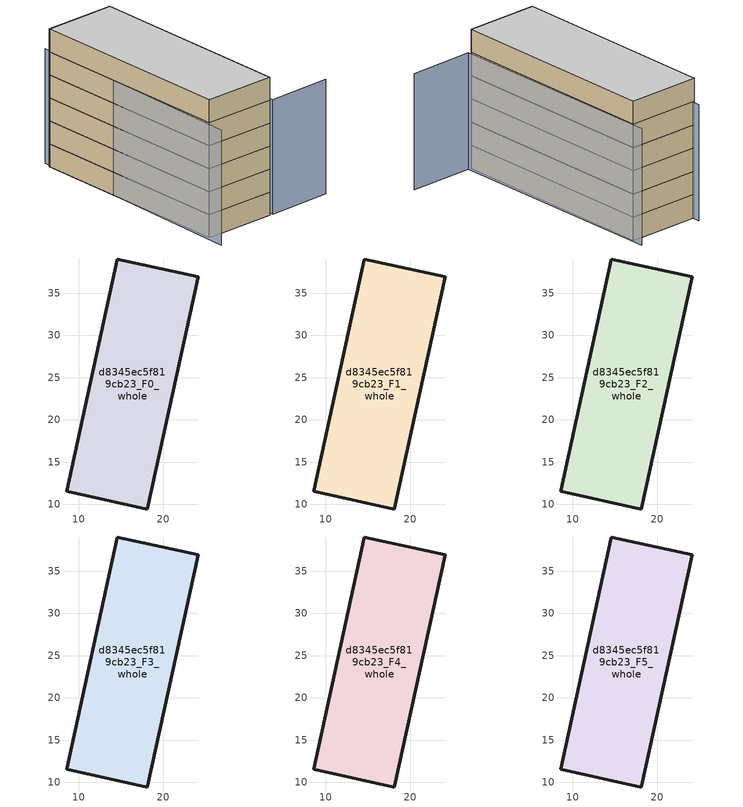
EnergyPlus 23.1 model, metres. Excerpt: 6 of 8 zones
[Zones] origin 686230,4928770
d8345ec5f819cb23_F0_whole
 floor ground (EU_floor_Construction): 18.16,9.46 24.16,36.96 14.61,39.04 8.62,11.54 z0
 wall outside (EU_wall_Construction): 8.62,11.54 14.61,39.04 24.16,36.96 18.16,9.46 8.62,11.54 z0:3
d8345ec5f819cb23_F1_whole
 floor to d8345ec5f819cb23_F0_whole (EU_floor_Construction): 18.16,9.46 24.15,36.96 14.61,39.04 8.62,11.54 z3
 wall outside (EU_wall_Construction): 8.62,11.54 14.61,39.04 24.16,36.96 18.16,9.46 8.62,11.54 z3:6
d8345ec5f819cb23_F2_whole
 floor to d8345ec5f819cb23_F1_whole (EU_floor_Construction): 18.16,9.46 24.15,36.96 14.61,39.04 8.62,11.54 z6
 wall outside (EU_wall_Construction): 8.62,11.54 14.61,39.04 24.16,36.96 18.16,9.46 8.62,11.54 z6:9
d8345ec5f819cb23_F3_whole
 floor to d8345ec5f819cb23_F2_whole (EU_floor_Construction): 18.16,9.46 24.15,36.96 14.61,39.04 8.62,11.54 z9
 wall outside (EU_wall_Construction): 8.62,11.54 14.61,39.04 24.16,36.96 18.16,9.46 8.62,11.54 z9:12
d8345ec5f819cb23_F4_whole
 floor to d8345ec5f819cb23_F3_whole (EU_floor_Construction): 18.16,9.46 24.15,36.96 14.61,39.04 8.62,11.54 z12
 wall outside (EU_wall_Construction): 8.62,11.54 14.61,39.04 24.16,36.96 18.16,9.46 8.62,11.54 z12:15
d8345ec5f819cb23_F5_whole
 floor to d8345ec5f819cb23_F4_whole (EU_floor_Construction): 18.16,9.46 24.15,36.96 14.61,39.04 8.62,11.54 z15
 wall outside (EU_wall_Construction): 8.62,11.54 14.61,39.04 24.16,36.96 18.16,9.46 8.62,11.54 z15:18
 ceiling to d8345ec5f819cb23_F6_whole (EU_floor_Construction): 24.15,36.96 18.16,9.46 8.62,11.54 14.61,39.04 z18
shading: 27.02,7.51 18.5,9.29 / 18.5,9.29 24.6,38.51 / 15.07,40 7.71,9.18 z0:15
[Building]
EU S2 Campaign: North Axis=0; Terrain=City; Solar Distribution=FullExterior
[Site:Location]
Bologna: Latitude=44.5; Longitude=11.25; Time Zone=1; Elevation=37
[SizingPeriod:WeatherFileDays]
AnnualSizingPeriod: Begin Month=1; Begin Day of Month=1; End Month=12; End Day of Month=31; Day of Week for Start Day=Monday; Use Weather File Daylight Saving Period=No; Use Weather File Rain and Snow Indicators=No
[MATERIAL]
EU_InternalMass_Material: Roughness=MediumRough; Thickness=0.1; Conductivity=1; Density=1800; Specific Heat=900; Thermal Absorptance=0.9; Solar Absorptance=0.7; Visible Absorptance=0.7
[MATERIAL:NOMASS] Roughness=MediumRough; Thermal Absorptance=0.9; Solar Absorptance=0.7; Visible Absorptance=0.7
Name | Thermal Resistance
EU_wall_NoMass | 0.905828
EU_floor_NoMass | 0.67114
[CONSTRUCTION]
EU_wall_Construction: EU_wall_NoMass
EU_floor_Construction: EU_floor_NoMass
EU_InternalMass_Construction: EU_InternalMass_Material
[ZONE] Type=1; Multiplier=1; Ceiling Height=autocalculate; Volume=824.793; Floor Area=autocalculate; Part of Total Floor Area=Yes
d8345ec5f819cb23_F0_whole; d8345ec5f819cb23_F1_whole; d8345ec5f819cb23_F2_whole; d8345ec5f819cb23_F3_whole; d8345ec5f819cb23_F4_whole; d8345ec5f819cb23_F5_whole
[INTERNALMASS] Construction=EU_InternalMass_Construction; Surface Area=274.931
Name | Zone or ZoneList
d8345ec5f819cb23_F0_whole_EU_InternalMass | d8345ec5f819cb23_F0_whole
d8345ec5f819cb23_F1_whole_EU_InternalMass | d8345ec5f819cb23_F1_whole
d8345ec5f819cb23_F2_whole_EU_InternalMass | d8345ec5f819cb23_F2_whole
d8345ec5f819cb23_F3_whole_EU_InternalMass | d8345ec5f819cb23_F3_whole
d8345ec5f819cb23_F4_whole_EU_InternalMass | d8345ec5f819cb23_F4_whole
d8345ec5f819cb23_F5_whole_EU_InternalMass | d8345ec5f819cb23_F5_whole
[OTHEREQUIPMENT] Fuel Type=Electricity; Design Level Calculation Method=Watts/Area; Power per Zone Floor Area=1; Fraction Latent=0; Fraction Radiant=0; Fraction Lost=0; Carbon Dioxide Generation Rate=0; EndUse Subcategory=EU_Step8_InternalGains
Name | Zone or ZoneList or Space or SpaceList | Schedule
EU_Step8_InternalGain_d8345ec5f819cb23_F0_whole_f000 | d8345ec5f819cb23_F0_whole | EU_Step8_GainSchedule_d8345ec5f819cb23_F0_whole_f000
EU_Step8_InternalGain_d8345ec5f819cb23_F1_whole_f000 | d8345ec5f819cb23_F1_whole | EU_Step8_GainSchedule_d8345ec5f819cb23_F1_whole_f000
EU_Step8_InternalGain_d8345ec5f819cb23_F2_whole_f000 | d8345ec5f819cb23_F2_whole | EU_Step8_GainSchedule_d8345ec5f819cb23_F2_whole_f000
EU_Step8_InternalGain_d8345ec5f819cb23_F3_whole_f000 | d8345ec5f819cb23_F3_whole | EU_Step8_GainSchedule_d8345ec5f819cb23_F3_whole_f000
EU_Step8_InternalGain_d8345ec5f819cb23_F4_whole_f000 | d8345ec5f819cb23_F4_whole | EU_Step8_GainSchedule_d8345ec5f819cb23_F4_whole_f000
EU_Step8_InternalGain_d8345ec5f819cb23_F5_whole_f000 | d8345ec5f819cb23_F5_whole | EU_Step8_GainSchedule_d8345ec5f819cb23_F5_whole_f000
[ZONEVENTILATION:DESIGNFLOWRATE] Schedule=EU_AlwaysOn; Design Flow Rate Calculation Method=AirChanges/Hour; Air Changes per Hour=0.73129; Ventilation Type=Natural; Fan Pressure Rise=0; Fan Total Efficiency=1; Constant Term Coefficient=1; Temperature Term Coefficient=0; Velocity Term Coefficient=0; Velocity Squared Term Coefficient=0; Minimum Indoor Temperature=-100; Maximum Indoor Temperature=100; Delta Temperature=-100; Minimum Outdoor Temperature=-100; Maximum Outdoor Temperature=100; Maximum Wind Speed=40
Name | Zone or ZoneList or Space or SpaceList
EU_ConstantAir_d8345ec5f819cb23_F0_whole | d8345ec5f819cb23_F0_whole
EU_ConstantAir_d8345ec5f819cb23_F1_whole | d8345ec5f819cb23_F1_whole
EU_ConstantAir_d8345ec5f819cb23_F2_whole | d8345ec5f819cb23_F2_whole
EU_ConstantAir_d8345ec5f819cb23_F3_whole | d8345ec5f819cb23_F3_whole
EU_ConstantAir_d8345ec5f819cb23_F4_whole | d8345ec5f819cb23_F4_whole
EU_ConstantAir_d8345ec5f819cb23_F5_whole | d8345ec5f819cb23_F5_whole
[HVACTEMPLATE:THERMOSTAT] Constant Heating Setpoint=20; Constant Cooling Setpoint=50
EU_HeatOnly_d8345ec5f819cb23_F0_whole; EU_HeatOnly_d8345ec5f819cb23_F1_whole; EU_HeatOnly_d8345ec5f819cb23_F2_whole; EU_HeatOnly_d8345ec5f819cb23_F3_whole; EU_HeatOnly_d8345ec5f819cb23_F4_whole; EU_HeatOnly_d8345ec5f819cb23_F5_whole; EU_HeatOnly_d8345ec5f819cb23_F6_whole; EU_HeatOnly_d8345ec5f819cb23_F7_whole
[HVACTEMPLATE:ZONE:IDEALLOADSAIRSYSTEM] System Availability Schedule=EU_AlwaysOn; Maximum Heating Supply Air Temperature=50; Minimum Cooling Supply Air Temperature=13; Maximum Heating Supply Air Humidity Ratio=0.0156; Minimum Cooling Supply Air Humidity Ratio=0.0077; Heating Limit=NoLimit; Cooling Limit=NoLimit; Heating Availability Schedule=EU_AlwaysOn; Cooling Availability Schedule=EU_CoolingOff; Dehumidification Control Type=ConstantSensibleHeatRatio; Cooling Sensible Heat Ratio=0.7; Dehumidification Setpoint=60; Humidification Control Type=None; Humidification Setpoint=30; Outdoor Air Method=None; Outdoor Air Flow Rate per Person=0.00944; Outdoor Air Flow Rate per Zone Floor Area=0; Outdoor Air Flow Rate per Zone=0; Demand Controlled Ventilation Type=None; Outdoor Air Economizer Type=NoEconomizer; Heat Recovery Type=None; Sensible Heat Recovery Effectiveness=0.7; Latent Heat Recovery Effectiveness=0.65
Name | Template Thermostat
d8345ec5f819cb23_F0_whole | EU_HeatOnly_d8345ec5f819cb23_F0_whole
d8345ec5f819cb23_F1_whole | EU_HeatOnly_d8345ec5f819cb23_F1_whole
d8345ec5f819cb23_F2_whole | EU_HeatOnly_d8345ec5f819cb23_F2_whole
d8345ec5f819cb23_F3_whole | EU_HeatOnly_d8345ec5f819cb23_F3_whole
d8345ec5f819cb23_F4_whole | EU_HeatOnly_d8345ec5f819cb23_F4_whole
d8345ec5f819cb23_F5_whole | EU_HeatOnly_d8345ec5f819cb23_F5_whole
[SIZING:ZONE] Zone Cooling Design Supply Air Temperature Input Method=SupplyAirTemperature; Zone Cooling Design Supply Air Temperature=13; Zone Heating Design Supply Air Temperature Input Method=SupplyAirTemperature; Zone Heating Design Supply Air Temperature=50; Zone Cooling Design Supply Air Humidity Ratio=0.008; Zone Heating Design Supply Air Humidity Ratio=0.008; Cooling Design Air Flow Method=DesignDay; Cooling Design Air Flow Rate=0; Cooling Minimum Air Flow per Zone Floor Area=0.000762; Cooling Minimum Air Flow=0; Cooling Minimum Air Flow Fraction=0.2; Heating Design Air Flow Method=DesignDay; Heating Design Air Flow Rate=0; Heating Maximum Air Flow per Zone Floor Area=0.002032; Heating Maximum Air Flow=0.141576; Heating Maximum Air Flow Fraction=0.3; Account for Dedicated Outdoor Air System=No; Dedicated Outdoor Air System Control Strategy=NeutralSupplyAir; Dedicated Outdoor Air Low Setpoint Temperature for Design=autosize; Dedicated Outdoor Air High Setpoint Temperature for Design=autosize; Zone Load Sizing Method=Sensible Load Only No Latent Load; Zone Latent Cooling Design Supply Air Humidity Ratio Input Method=HumidityRatioDifference; Zone Cooling Design Supply Air Humidity Ratio Difference=0.005; Zone Latent Heating Design Supply Air Humidity Ratio Input Method=HumidityRatioDifference; Zone Humidification Design Supply Air Humidity Ratio Difference=0.005
d8345ec5f819cb23_F0_whole; d8345ec5f819cb23_F1_whole; d8345ec5f819cb23_F2_whole; d8345ec5f819cb23_F3_whole; d8345ec5f819cb23_F4_whole; d8345ec5f819cb23_F5_whole
[SCHEDULE:CONSTANT]
Name | Hourly Value
EU_AlwaysOn | 1
EU_CoolingOff | 0
[SCHEDULE:FILE] Column Number=1; Rows to Skip at Top=0; Number of Hours of Data=8760; Column Separator=Comma; Interpolate to Timestep=No; Minutes per Item=60; Adjust Schedule for Daylight Savings=Yes
Name | File
EU_Step8_GainSchedule_d8345ec5f819cb23_F0_whole_f000 | ../../schedules/d8345ec5f819cb23/d8345ec5f819cb23_F0_whole_f000_gain.csv
EU_Step8_GainSchedule_d8345ec5f819cb23_F1_whole_f000 | ../../schedules/d8345ec5f819cb23/d8345ec5f819cb23_F1_whole_f000_gain.csv
EU_Step8_GainSchedule_d8345ec5f819cb23_F2_whole_f000 | ../../schedules/d8345ec5f819cb23/d8345ec5f819cb23_F2_whole_f000_gain.csv
EU_Step8_GainSchedule_d8345ec5f819cb23_F3_whole_f000 | ../../schedules/d8345ec5f819cb23/d8345ec5f819cb23_F3_whole_f000_gain.csv
EU_Step8_GainSchedule_d8345ec5f819cb23_F4_whole_f000 | ../../schedules/d8345ec5f819cb23/d8345ec5f819cb23_F4_whole_f000_gain.csv
EU_Step8_GainSchedule_d8345ec5f819cb23_F5_whole_f000 | ../../schedules/d8345ec5f819cb23/d8345ec5f819cb23_F5_whole_f000_gain.csv
